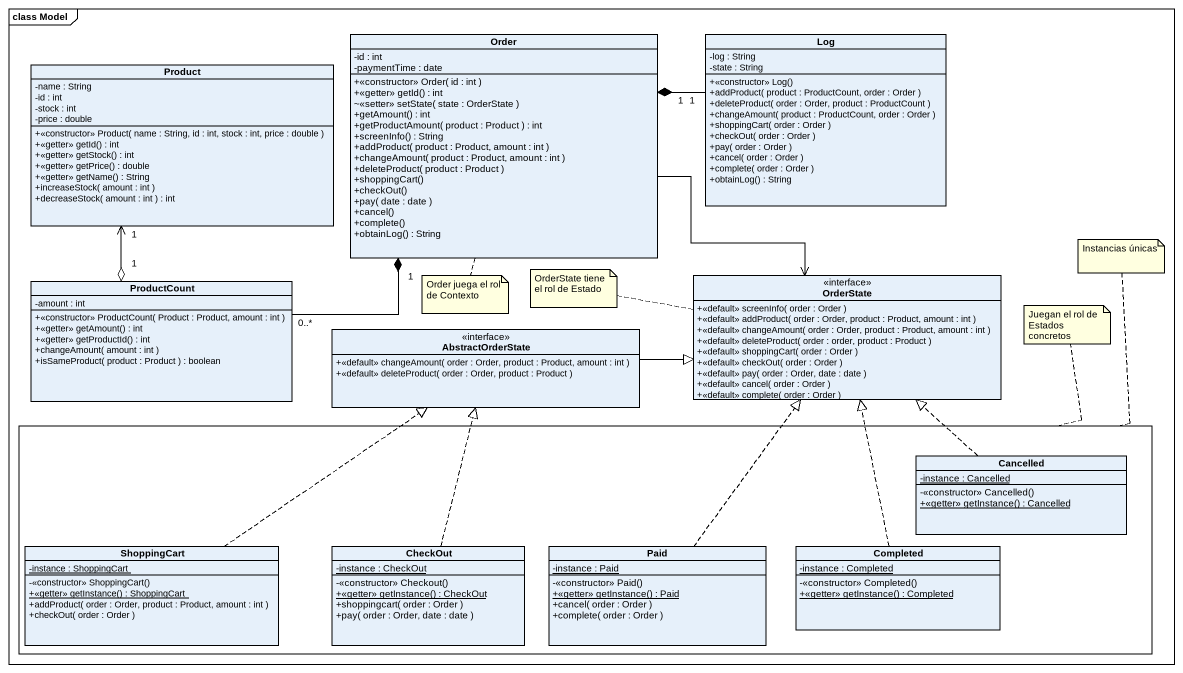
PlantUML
@startuml
mainframe class Model
hide circle
hide empty members
skinparam classAttributeIconSize 0
class Order {
  -id : int
  -paymentTime : date
  +<<constructor>> Order( id : int )
  +<<getter>> getId() : int
  ~<<setter>> setState( state : OrderState )
  +getAmount() : int
  +getProductAmount( product : Product ) : int
  +screenInfo() : String
  +addProduct( product : Product, amount : int )
  +changeAmount( product : Product, amount : int )
  +deleteProduct( product : Product )
  +shoppingCart()
  +checkOut()
  +pay( date : date )
  +cancel()
  +complete()
  +obtainLog() : String
}
class Log {
  -log : String
  -state : String
  +<<constructor>> Log()
  +addProduct( product : ProductCount, order : Order )
  +deleteProduct( order : Order, product : ProductCount )
  +changeAmount( product : ProductCount, order : Order )
  +shoppingCart( order : Order )
  +checkOut( order : Order )
  +pay( order : Order )
  +cancel( order : Order )
  +complete( order : Order )
  +obtainLog() : String
}
class Product {
  -name : String
  -id : int
  -stock : int
  -price : double
  +<<constructor>> Product( name : String, id : int, stock : int, price : double )
  +<<getter>> getId() : int
  +<<getter>> getStock() : int
  +<<getter>> getPrice() : double
  +<<getter>> getName() : String
  +increaseStock( amount : int )
  +decreaseStock( amount : int ) : int
}
class ProductCount {
  -amount : int
  +<<constructor>> ProductCount( Product : Product, amount : int )
  +<<getter>> getAmount() : int
  +<<getter>> getProductId() : int
  +changeAmount( amount : int )
  +isSameProduct( product : Product ) : boolean
}
interface OrderState {
  +<<default>> screenInfo( order : Order )
  +<<default>> addProduct( order : Order, product : Product, amount : int )
  +<<default>> changeAmount( order : Order, product : Product, amount : int )
  +<<default>> deleteProduct( order : order, product : Product )
  +<<default>> shoppingCart( order : Order )
  +<<default>> checkOut( order : Order )
  +<<default>> pay( order : Order, date : date )
  +<<default>> cancel( order : Order )
  +<<default>> complete( order : Order )
}
interface AbstractOrderState {
  +<<default>> changeAmount( order : Order, product : Product, amount : int )
  +<<default>> deleteProduct( order : Order, product : Product )
}
rectangle " " as rectangle1 {
  class Cancelled {
    {static} -instance : Cancelled
    -<<constructor>> Cancelled()
    {static} +<<getter>> getInstance() : Cancelled
  }
  class ShoppingCart {
    {static} -instance : ShoppingCart
    -<<constructor>> ShoppingCart()
    {static} +<<getter>> getInstance() : ShoppingCart
    +addProduct( order : Order, product : Product, amount : int )
    +checkOut( order : Order )
  }
  class CheckOut {
    {static} -instance : CheckOut
    -<<constructor>> Checkout()
    {static} +<<getter>> getInstance() : CheckOut
    +shoppingcart( order : Order )
    +pay( order : Order, date : date )
  }
  class Paid {
    {static} -instance : Paid
    -<<constructor>> Paid()
    {static} +<<getter>> getInstance() : Paid
    +cancel( order : Order )
    +complete( order : Order )
  }
  class Completed {
    {static} -instance : Completed
    -<<constructor>> Completed()
    {static} +<<getter>> getInstance() : Completed
  }
}
Order "1" *-right- "1" Log
Order "1" *-left- "0..*" ProductCount
Order -right-> OrderState
ProductCount "1" o-up-> "1" Product
AbstractOrderState -right-|> OrderState
Cancelled .up.|> OrderState
ShoppingCart .up.|> AbstractOrderState
CheckOut .up.|> AbstractOrderState
Paid .up.|> OrderState
Completed .up.|> OrderState
note right of rectangle1 : Instancias únicas
note bottom of Order : Order juega el rol de Contexto
note left of OrderState : OrderState tiene el rol de Estado
note right of rectangle1 : Juegan el rol de Estados concretos
@enduml
